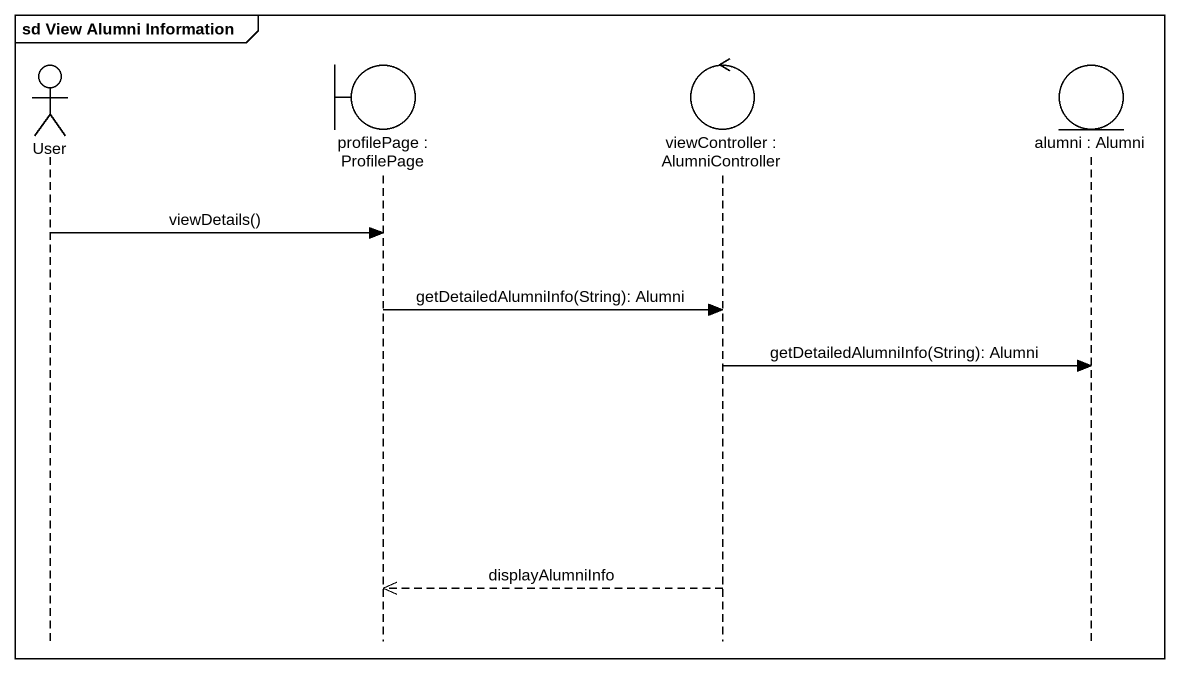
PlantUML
@startuml
mainframe sd View Alumni Information
hide footbox
actor User
boundary "profilePage : ProfilePage" as profilePage
control "viewController : AlumniController" as viewController
entity "alumni : Alumni" as alumni

User -> profilePage : viewDetails()
profilePage -> viewController : getDetailedAlumniInfo(String): Alumni
viewController -> alumni : getDetailedAlumniInfo(String): Alumni
viewController -->> profilePage : displayAlumniInfo
@enduml
